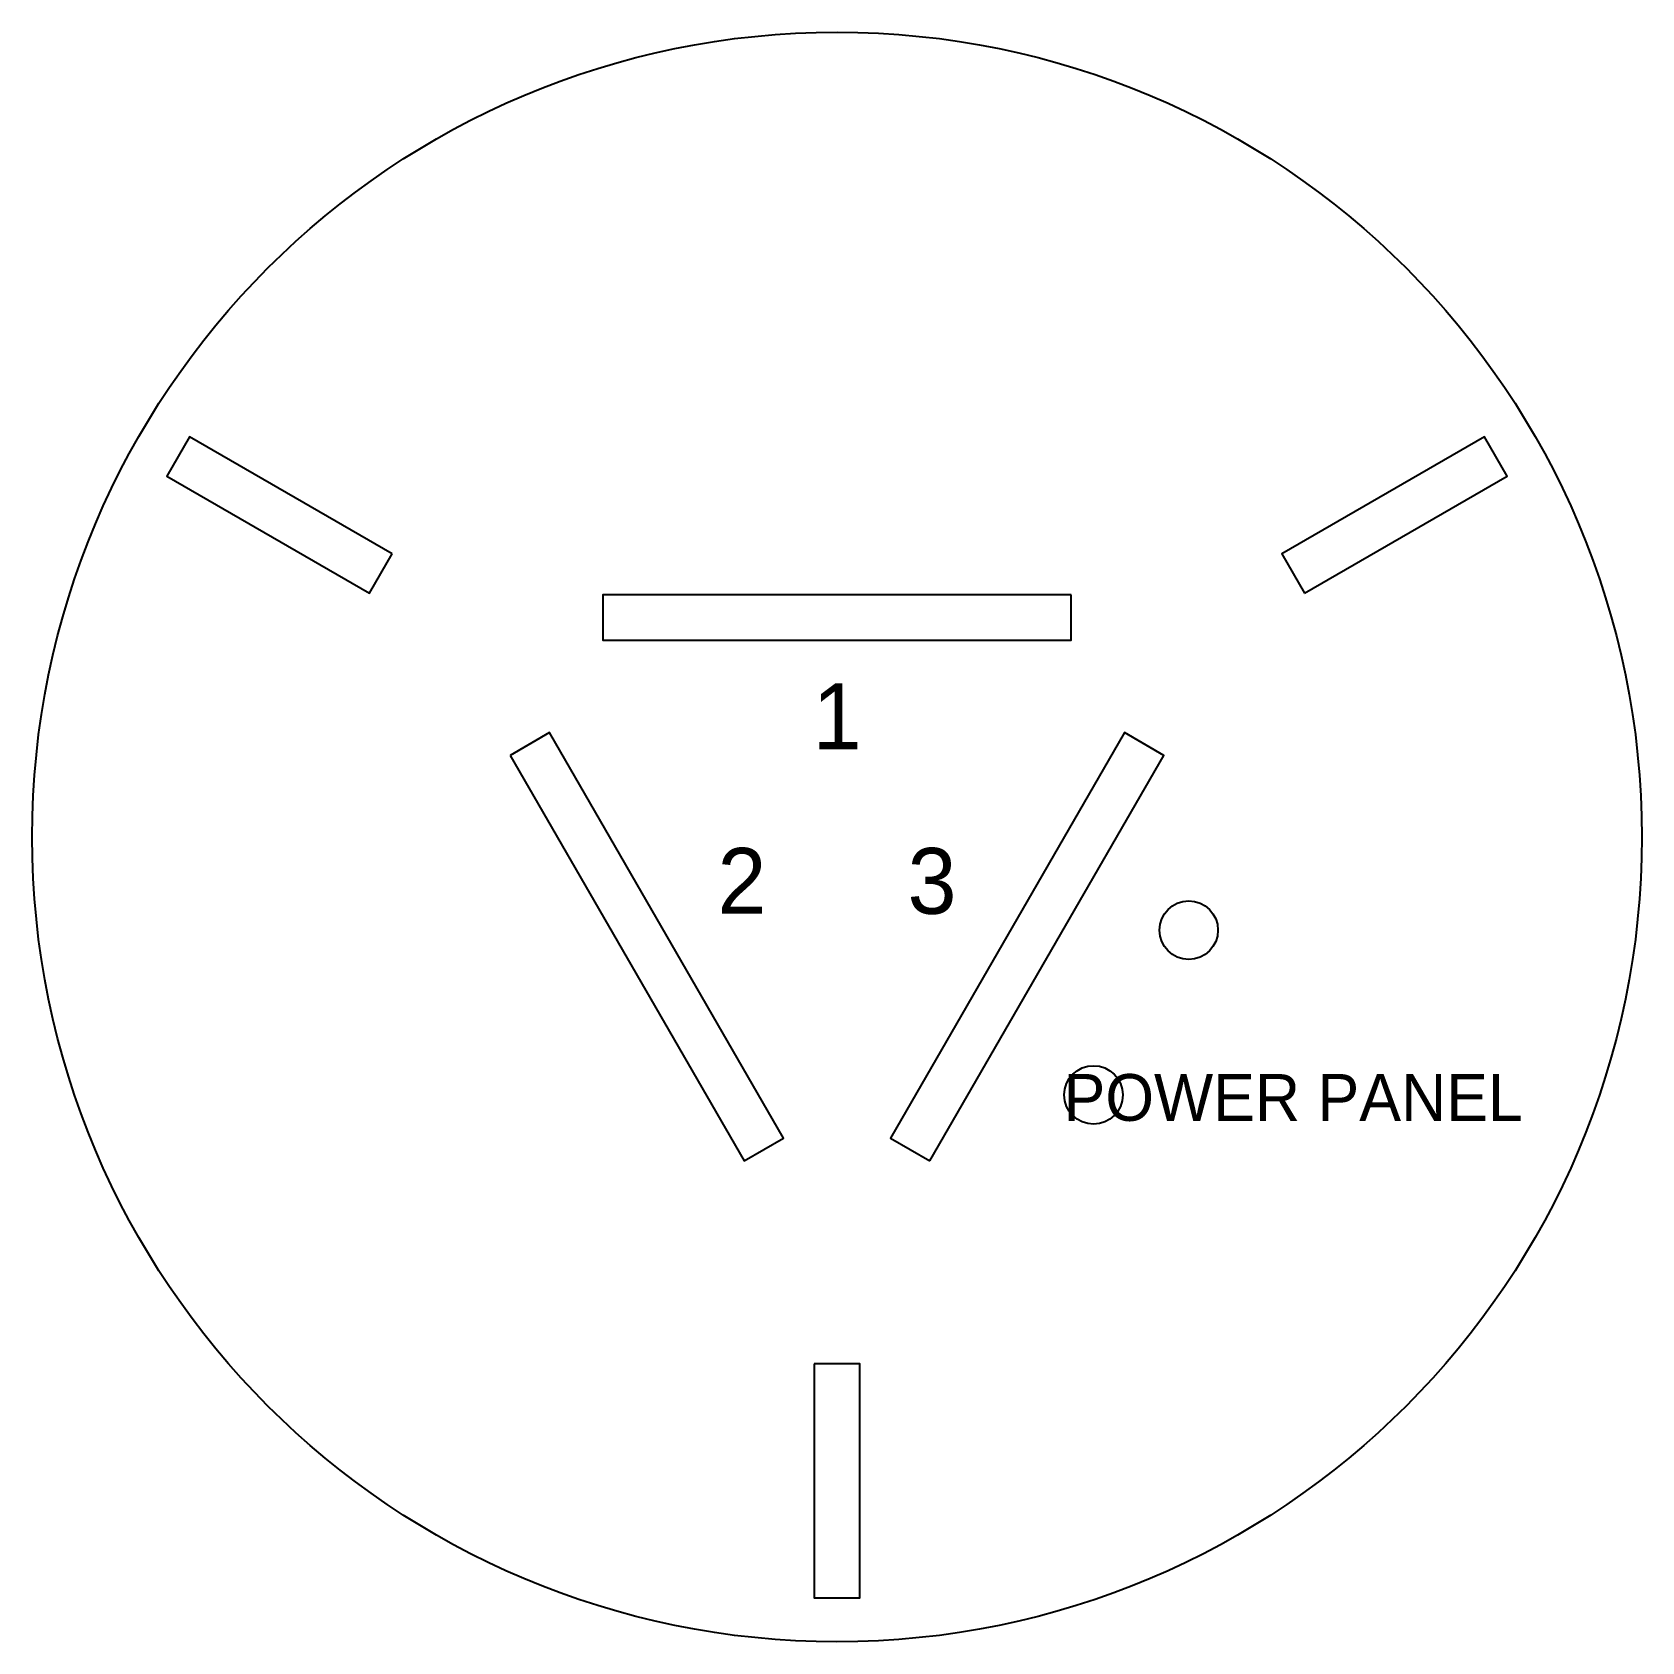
# Model space of a CAD drawing. Header units: millimetres. Extents: x 0 to 110, y 0 to 110.
import ezdxf
from ezdxf.enums import TextEntityAlignment as Align

# ---------------------------------------------------------------- set-up
doc = ezdxf.new("R2010")
doc.units = ezdxf.units.MM
doc.layers.add('CUT', color=1, linetype='CONTINUOUS')
doc.layers.add('ENGRAVE', color=7, linetype='CONTINUOUS')

msp = doc.modelspace()

# ---------------------------------------------------------------- linework, layer by layer
at = {"layer": 'CUT'}
for points in [[(24.598, 74.342), (10.742, 82.342), (9.192, 79.658), (23.048, 71.658)], [(86.952, 71.658), (100.808, 79.658), (99.258, 82.342), (85.402, 74.342)], [(71, 71.55), (39, 71.55), (39, 68.45), (71, 68.45)], [(32.667, 60.581), (48.667, 32.869), (51.352, 34.419), (35.352, 62.131)], [(61.333, 32.869), (77.333, 60.581), (74.648, 62.131), (58.648, 34.419)], [(53.45, 19), (53.45, 3), (56.55, 3), (56.55, 19)]]:
    msp.add_lwpolyline(points, close=True, dxfattribs=at)
for centre, radius in [((55, 55), 55), ((79.035, 48.629), 2), ((72.535, 37.371), 2)]:
    msp.add_circle(centre, radius, dxfattribs=at)

# ---------------------------------------------------------------- texts
at = {"layer": 'ENGRAVE'}
for s, height, p in [('1', 4.5, (55, 61)), ('2', 4.5, (48.5048, 49.75)), ('3', 4.5, (61.4952, 49.75)), ('POWER PANEL', 3.2, (86.1769, 35.6))]:
    msp.add_text(s, height=height, dxfattribs=at).set_placement(p, align=Align.CENTER)

doc.saveas('drawing.dxf')
